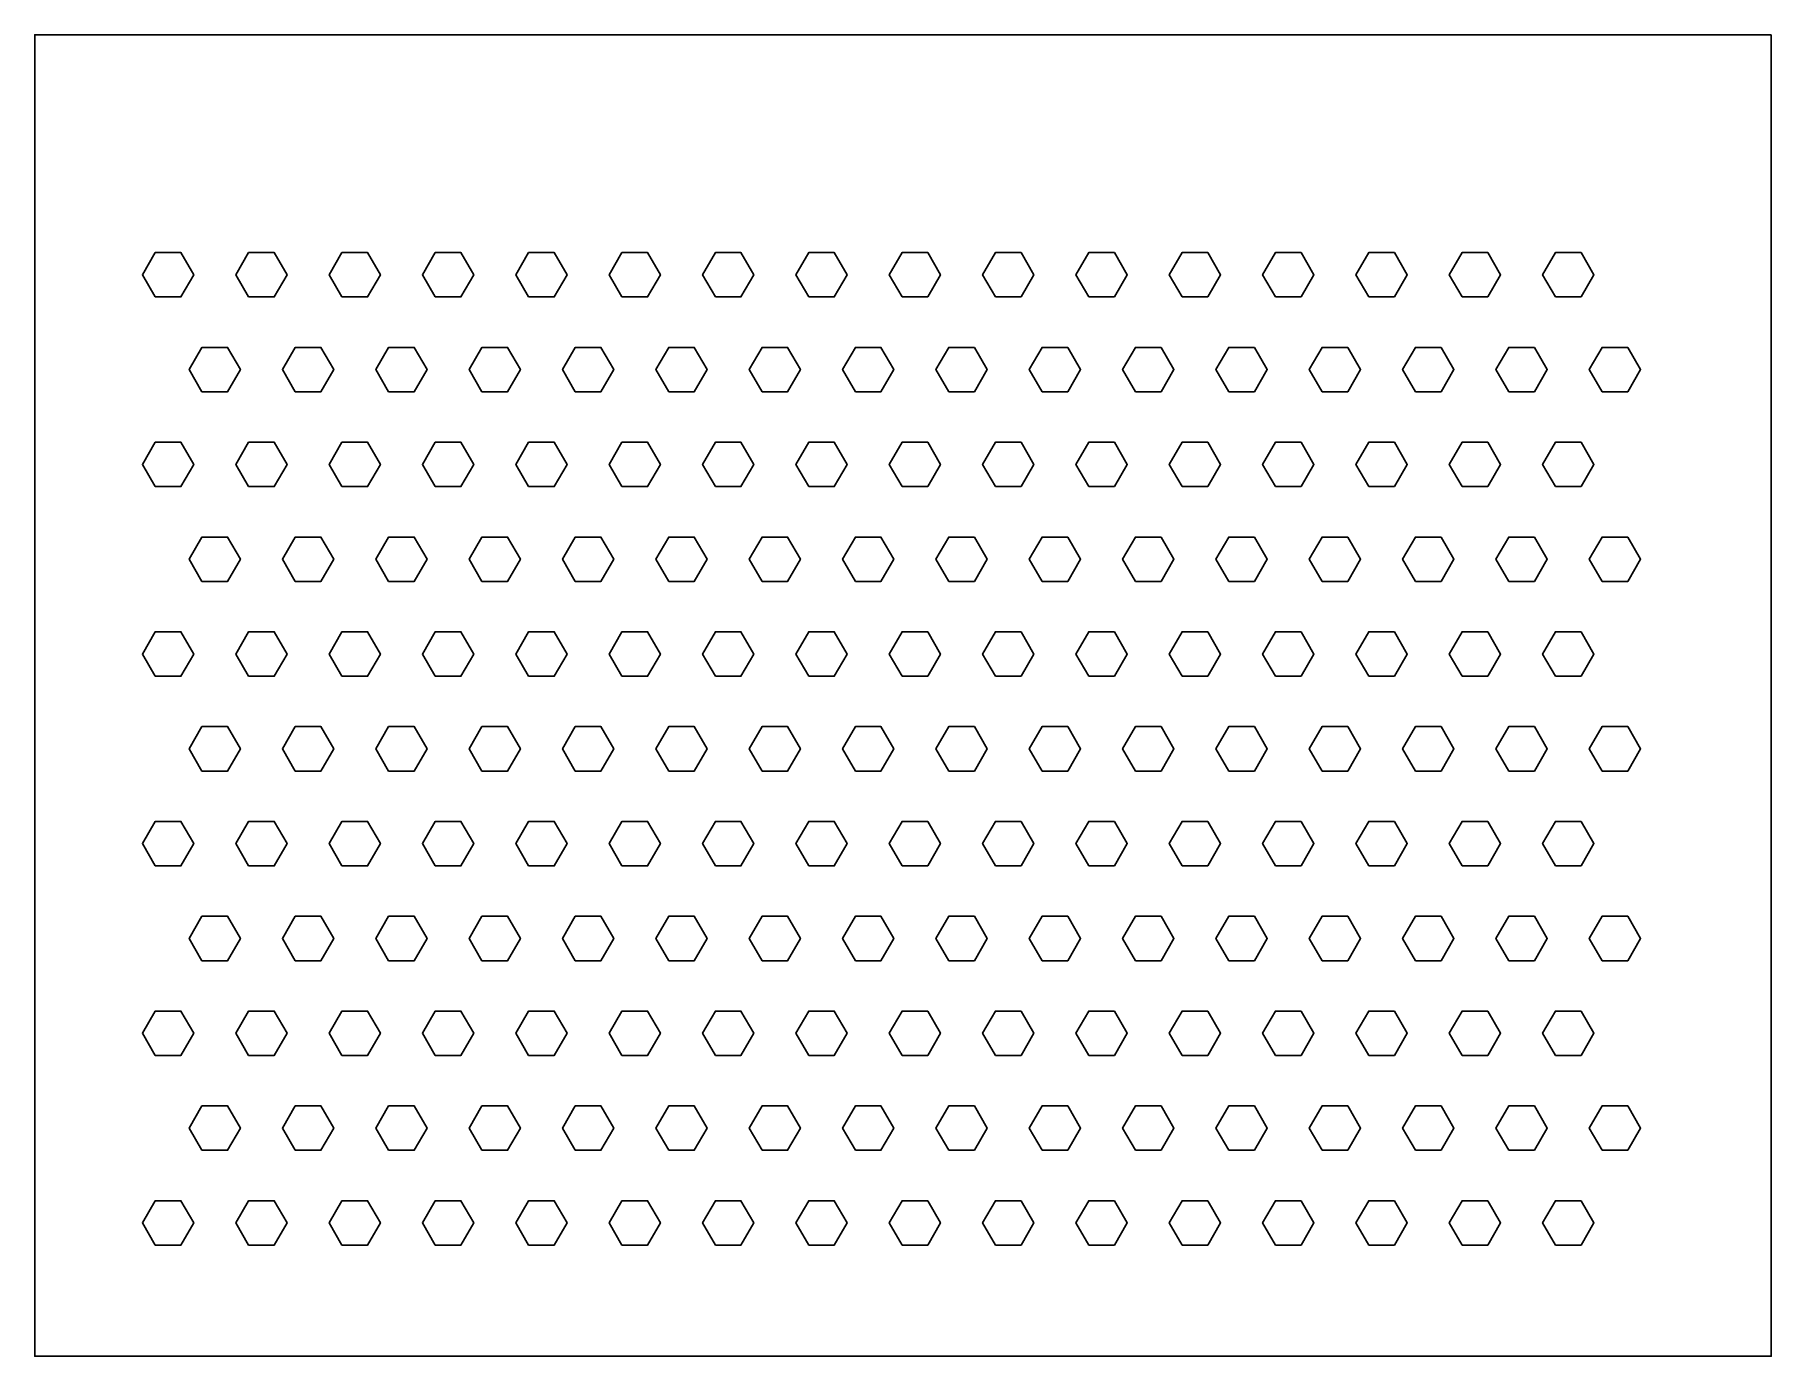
# Model space of a CAD drawing. Extents: x 0 to 117, y 0 to 89.
import ezdxf

# ---------------------------------------------------------------- set-up
doc = ezdxf.new("R2010")
doc.units = 0
doc.layers.get('0').update_dxf_attribs({"linetype": 'CONTINUOUS'})

msp = doc.modelspace()

# ---------------------------------------------------------------- linework, layer by layer
for points in [[(117.2, 89.2), (0, 89.2), (0, 0), (117.2, 0)], [(8.135, 71.5018), (7.27, 73), (8.135, 74.4982), (9.865, 74.4982), (10.73, 73), (9.865, 71.5018)], [(14.435, 71.5018), (13.57, 73), (14.435, 74.4982), (16.165, 74.4982), (17.03, 73), (16.165, 71.5018)], [(20.735, 71.5018), (19.87, 73), (20.735, 74.4982), (22.465, 74.4982), (23.33, 73), (22.465, 71.5018)], [(27.035, 71.5018), (26.17, 73), (27.035, 74.4982), (28.765, 74.4982), (29.63, 73), (28.765, 71.5018)], [(33.335, 71.5018), (32.47, 73), (33.335, 74.4982), (35.065, 74.4982), (35.93, 73), (35.065, 71.5018)], [(39.635, 71.5018), (38.77, 73), (39.635, 74.4982), (41.365, 74.4982), (42.23, 73), (41.365, 71.5018)], [(45.935, 71.5018), (45.07, 73), (45.935, 74.4982), (47.665, 74.4982), (48.53, 73), (47.665, 71.5018)], [(52.235, 71.5018), (51.37, 73), (52.235, 74.4982), (53.965, 74.4982), (54.83, 73), (53.965, 71.5018)], [(58.535, 71.5018), (57.67, 73), (58.535, 74.4982), (60.265, 74.4982), (61.13, 73), (60.265, 71.5018)], [(64.835, 71.5018), (63.97, 73), (64.835, 74.4982), (66.565, 74.4982), (67.43, 73), (66.565, 71.5018)], [(71.135, 71.5018), (70.27, 73), (71.135, 74.4982), (72.865, 74.4982), (73.73, 73), (72.865, 71.5018)], [(77.435, 71.5018), (76.57, 73), (77.435, 74.4982), (79.165, 74.4982), (80.03, 73), (79.165, 71.5018)], [(83.735, 71.5018), (82.87, 73), (83.735, 74.4982), (85.465, 74.4982), (86.33, 73), (85.465, 71.5018)], [(90.035, 71.5018), (89.17, 73), (90.035, 74.4982), (91.765, 74.4982), (92.63, 73), (91.765, 71.5018)], [(96.335, 71.5018), (95.47, 73), (96.335, 74.4982), (98.065, 74.4982), (98.93, 73), (98.065, 71.5018)], [(102.635, 71.5018), (101.77, 73), (102.635, 74.4982), (104.365, 74.4982), (105.23, 73), (104.365, 71.5018)], [(11.285, 65.1018), (10.42, 66.6), (11.285, 68.0982), (13.015, 68.0982), (13.88, 66.6), (13.015, 65.1018)], [(17.585, 65.1018), (16.72, 66.6), (17.585, 68.0982), (19.315, 68.0982), (20.18, 66.6), (19.315, 65.1018)], [(23.885, 65.1018), (23.02, 66.6), (23.885, 68.0982), (25.615, 68.0982), (26.48, 66.6), (25.615, 65.1018)], [(30.185, 65.1018), (29.32, 66.6), (30.185, 68.0982), (31.915, 68.0982), (32.78, 66.6), (31.915, 65.1018)], [(36.485, 65.1018), (35.62, 66.6), (36.485, 68.0982), (38.215, 68.0982), (39.08, 66.6), (38.215, 65.1018)], [(42.785, 65.1018), (41.92, 66.6), (42.785, 68.0982), (44.515, 68.0982), (45.38, 66.6), (44.515, 65.1018)], [(49.085, 65.1018), (48.22, 66.6), (49.085, 68.0982), (50.815, 68.0982), (51.68, 66.6), (50.815, 65.1018)], [(55.385, 65.1018), (54.52, 66.6), (55.385, 68.0982), (57.115, 68.0982), (57.98, 66.6), (57.115, 65.1018)], [(61.685, 65.1018), (60.82, 66.6), (61.685, 68.0982), (63.415, 68.0982), (64.28, 66.6), (63.415, 65.1018)], [(67.985, 65.1018), (67.12, 66.6), (67.985, 68.0982), (69.715, 68.0982), (70.58, 66.6), (69.715, 65.1018)], [(74.285, 65.1018), (73.42, 66.6), (74.285, 68.0982), (76.015, 68.0982), (76.88, 66.6), (76.015, 65.1018)], [(80.585, 65.1018), (79.72, 66.6), (80.585, 68.0982), (82.315, 68.0982), (83.18, 66.6), (82.315, 65.1018)], [(86.885, 65.1018), (86.02, 66.6), (86.885, 68.0982), (88.615, 68.0982), (89.48, 66.6), (88.615, 65.1018)], [(93.185, 65.1018), (92.32, 66.6), (93.185, 68.0982), (94.915, 68.0982), (95.78, 66.6), (94.915, 65.1018)], [(99.485, 65.1018), (98.62, 66.6), (99.485, 68.0982), (101.215, 68.0982), (102.08, 66.6), (101.215, 65.1018)], [(105.785, 65.1018), (104.92, 66.6), (105.785, 68.0982), (107.515, 68.0982), (108.38, 66.6), (107.515, 65.1018)], [(8.135, 58.7018), (7.27, 60.2), (8.135, 61.6982), (9.865, 61.6982), (10.73, 60.2), (9.865, 58.7018)], [(14.435, 58.7018), (13.57, 60.2), (14.435, 61.6982), (16.165, 61.6982), (17.03, 60.2), (16.165, 58.7018)], [(20.735, 58.7018), (19.87, 60.2), (20.735, 61.6982), (22.465, 61.6982), (23.33, 60.2), (22.465, 58.7018)], [(27.035, 58.7018), (26.17, 60.2), (27.035, 61.6982), (28.765, 61.6982), (29.63, 60.2), (28.765, 58.7018)], [(33.335, 58.7018), (32.47, 60.2), (33.335, 61.6982), (35.065, 61.6982), (35.93, 60.2), (35.065, 58.7018)], [(39.635, 58.7018), (38.77, 60.2), (39.635, 61.6982), (41.365, 61.6982), (42.23, 60.2), (41.365, 58.7018)], [(45.935, 58.7018), (45.07, 60.2), (45.935, 61.6982), (47.665, 61.6982), (48.53, 60.2), (47.665, 58.7018)], [(52.235, 58.7018), (51.37, 60.2), (52.235, 61.6982), (53.965, 61.6982), (54.83, 60.2), (53.965, 58.7018)], [(58.535, 58.7018), (57.67, 60.2), (58.535, 61.6982), (60.265, 61.6982), (61.13, 60.2), (60.265, 58.7018)], [(64.835, 58.7018), (63.97, 60.2), (64.835, 61.6982), (66.565, 61.6982), (67.43, 60.2), (66.565, 58.7018)], [(71.135, 58.7018), (70.27, 60.2), (71.135, 61.6982), (72.865, 61.6982), (73.73, 60.2), (72.865, 58.7018)], [(77.435, 58.7018), (76.57, 60.2), (77.435, 61.6982), (79.165, 61.6982), (80.03, 60.2), (79.165, 58.7018)], [(83.735, 58.7018), (82.87, 60.2), (83.735, 61.6982), (85.465, 61.6982), (86.33, 60.2), (85.465, 58.7018)], [(90.035, 58.7018), (89.17, 60.2), (90.035, 61.6982), (91.765, 61.6982), (92.63, 60.2), (91.765, 58.7018)], [(96.335, 58.7018), (95.47, 60.2), (96.335, 61.6982), (98.065, 61.6982), (98.93, 60.2), (98.065, 58.7018)], [(102.635, 58.7018), (101.77, 60.2), (102.635, 61.6982), (104.365, 61.6982), (105.23, 60.2), (104.365, 58.7018)], [(11.285, 52.3018), (10.42, 53.8), (11.285, 55.2982), (13.015, 55.2982), (13.88, 53.8), (13.015, 52.3018)], [(17.585, 52.3018), (16.72, 53.8), (17.585, 55.2982), (19.315, 55.2982), (20.18, 53.8), (19.315, 52.3018)], [(23.885, 52.3018), (23.02, 53.8), (23.885, 55.2982), (25.615, 55.2982), (26.48, 53.8), (25.615, 52.3018)], [(30.185, 52.3018), (29.32, 53.8), (30.185, 55.2982), (31.915, 55.2982), (32.78, 53.8), (31.915, 52.3018)], [(36.485, 52.3018), (35.62, 53.8), (36.485, 55.2982), (38.215, 55.2982), (39.08, 53.8), (38.215, 52.3018)], [(42.785, 52.3018), (41.92, 53.8), (42.785, 55.2982), (44.515, 55.2982), (45.38, 53.8), (44.515, 52.3018)], [(49.085, 52.3018), (48.22, 53.8), (49.085, 55.2982), (50.815, 55.2982), (51.68, 53.8), (50.815, 52.3018)], [(55.385, 52.3018), (54.52, 53.8), (55.385, 55.2982), (57.115, 55.2982), (57.98, 53.8), (57.115, 52.3018)], [(61.685, 52.3018), (60.82, 53.8), (61.685, 55.2982), (63.415, 55.2982), (64.28, 53.8), (63.415, 52.3018)], [(67.985, 52.3018), (67.12, 53.8), (67.985, 55.2982), (69.715, 55.2982), (70.58, 53.8), (69.715, 52.3018)], [(74.285, 52.3018), (73.42, 53.8), (74.285, 55.2982), (76.015, 55.2982), (76.88, 53.8), (76.015, 52.3018)], [(80.585, 52.3018), (79.72, 53.8), (80.585, 55.2982), (82.315, 55.2982), (83.18, 53.8), (82.315, 52.3018)], [(86.885, 52.3018), (86.02, 53.8), (86.885, 55.2982), (88.615, 55.2982), (89.48, 53.8), (88.615, 52.3018)], [(93.185, 52.3018), (92.32, 53.8), (93.185, 55.2982), (94.915, 55.2982), (95.78, 53.8), (94.915, 52.3018)], [(99.485, 52.3018), (98.62, 53.8), (99.485, 55.2982), (101.215, 55.2982), (102.08, 53.8), (101.215, 52.3018)], [(105.785, 52.3018), (104.92, 53.8), (105.785, 55.2982), (107.515, 55.2982), (108.38, 53.8), (107.515, 52.3018)], [(8.135, 45.9018), (7.27, 47.4), (8.135, 48.8982), (9.865, 48.8982), (10.73, 47.4), (9.865, 45.9018)], [(14.435, 45.9018), (13.57, 47.4), (14.435, 48.8982), (16.165, 48.8982), (17.03, 47.4), (16.165, 45.9018)], [(20.735, 45.9018), (19.87, 47.4), (20.735, 48.8982), (22.465, 48.8982), (23.33, 47.4), (22.465, 45.9018)], [(27.035, 45.9018), (26.17, 47.4), (27.035, 48.8982), (28.765, 48.8982), (29.63, 47.4), (28.765, 45.9018)], [(33.335, 45.9018), (32.47, 47.4), (33.335, 48.8982), (35.065, 48.8982), (35.93, 47.4), (35.065, 45.9018)], [(39.635, 45.9018), (38.77, 47.4), (39.635, 48.8982), (41.365, 48.8982), (42.23, 47.4), (41.365, 45.9018)], [(45.935, 45.9018), (45.07, 47.4), (45.935, 48.8982), (47.665, 48.8982), (48.53, 47.4), (47.665, 45.9018)], [(52.235, 45.9018), (51.37, 47.4), (52.235, 48.8982), (53.965, 48.8982), (54.83, 47.4), (53.965, 45.9018)], [(58.535, 45.9018), (57.67, 47.4), (58.535, 48.8982), (60.265, 48.8982), (61.13, 47.4), (60.265, 45.9018)], [(64.835, 45.9018), (63.97, 47.4), (64.835, 48.8982), (66.565, 48.8982), (67.43, 47.4), (66.565, 45.9018)], [(71.135, 45.9018), (70.27, 47.4), (71.135, 48.8982), (72.865, 48.8982), (73.73, 47.4), (72.865, 45.9018)], [(77.435, 45.9018), (76.57, 47.4), (77.435, 48.8982), (79.165, 48.8982), (80.03, 47.4), (79.165, 45.9018)], [(83.735, 45.9018), (82.87, 47.4), (83.735, 48.8982), (85.465, 48.8982), (86.33, 47.4), (85.465, 45.9018)], [(90.035, 45.9018), (89.17, 47.4), (90.035, 48.8982), (91.765, 48.8982), (92.63, 47.4), (91.765, 45.9018)], [(96.335, 45.9018), (95.47, 47.4), (96.335, 48.8982), (98.065, 48.8982), (98.93, 47.4), (98.065, 45.9018)], [(102.635, 45.9018), (101.77, 47.4), (102.635, 48.8982), (104.365, 48.8982), (105.23, 47.4), (104.365, 45.9018)], [(11.285, 39.5018), (10.42, 41), (11.285, 42.4982), (13.015, 42.4982), (13.88, 41), (13.015, 39.5018)], [(17.585, 39.5018), (16.72, 41), (17.585, 42.4982), (19.315, 42.4982), (20.18, 41), (19.315, 39.5018)], [(23.885, 39.5018), (23.02, 41), (23.885, 42.4982), (25.615, 42.4982), (26.48, 41), (25.615, 39.5018)], [(30.185, 39.5018), (29.32, 41), (30.185, 42.4982), (31.915, 42.4982), (32.78, 41), (31.915, 39.5018)], [(36.485, 39.5018), (35.62, 41), (36.485, 42.4982), (38.215, 42.4982), (39.08, 41), (38.215, 39.5018)], [(42.785, 39.5018), (41.92, 41), (42.785, 42.4982), (44.515, 42.4982), (45.38, 41), (44.515, 39.5018)], [(49.085, 39.5018), (48.22, 41), (49.085, 42.4982), (50.815, 42.4982), (51.68, 41), (50.815, 39.5018)], [(55.385, 39.5018), (54.52, 41), (55.385, 42.4982), (57.115, 42.4982), (57.98, 41), (57.115, 39.5018)], [(61.685, 39.5018), (60.82, 41), (61.685, 42.4982), (63.415, 42.4982), (64.28, 41), (63.415, 39.5018)], [(67.985, 39.5018), (67.12, 41), (67.985, 42.4982), (69.715, 42.4982), (70.58, 41), (69.715, 39.5018)], [(74.285, 39.5018), (73.42, 41), (74.285, 42.4982), (76.015, 42.4982), (76.88, 41), (76.015, 39.5018)], [(80.585, 39.5018), (79.72, 41), (80.585, 42.4982), (82.315, 42.4982), (83.18, 41), (82.315, 39.5018)], [(86.885, 39.5018), (86.02, 41), (86.885, 42.4982), (88.615, 42.4982), (89.48, 41), (88.615, 39.5018)], [(93.185, 39.5018), (92.32, 41), (93.185, 42.4982), (94.915, 42.4982), (95.78, 41), (94.915, 39.5018)], [(99.485, 39.5018), (98.62, 41), (99.485, 42.4982), (101.215, 42.4982), (102.08, 41), (101.215, 39.5018)], [(105.785, 39.5018), (104.92, 41), (105.785, 42.4982), (107.515, 42.4982), (108.38, 41), (107.515, 39.5018)], [(8.135, 33.1018), (7.27, 34.6), (8.135, 36.0982), (9.865, 36.0982), (10.73, 34.6), (9.865, 33.1018)], [(14.435, 33.1018), (13.57, 34.6), (14.435, 36.0982), (16.165, 36.0982), (17.03, 34.6), (16.165, 33.1018)], [(20.735, 33.1018), (19.87, 34.6), (20.735, 36.0982), (22.465, 36.0982), (23.33, 34.6), (22.465, 33.1018)], [(27.035, 33.1018), (26.17, 34.6), (27.035, 36.0982), (28.765, 36.0982), (29.63, 34.6), (28.765, 33.1018)], [(33.335, 33.1018), (32.47, 34.6), (33.335, 36.0982), (35.065, 36.0982), (35.93, 34.6), (35.065, 33.1018)], [(39.635, 33.1018), (38.77, 34.6), (39.635, 36.0982), (41.365, 36.0982), (42.23, 34.6), (41.365, 33.1018)], [(45.935, 33.1018), (45.07, 34.6), (45.935, 36.0982), (47.665, 36.0982), (48.53, 34.6), (47.665, 33.1018)], [(52.235, 33.1018), (51.37, 34.6), (52.235, 36.0982), (53.965, 36.0982), (54.83, 34.6), (53.965, 33.1018)], [(58.535, 33.1018), (57.67, 34.6), (58.535, 36.0982), (60.265, 36.0982), (61.13, 34.6), (60.265, 33.1018)], [(64.835, 33.1018), (63.97, 34.6), (64.835, 36.0982), (66.565, 36.0982), (67.43, 34.6), (66.565, 33.1018)], [(71.135, 33.1018), (70.27, 34.6), (71.135, 36.0982), (72.865, 36.0982), (73.73, 34.6), (72.865, 33.1018)], [(77.435, 33.1018), (76.57, 34.6), (77.435, 36.0982), (79.165, 36.0982), (80.03, 34.6), (79.165, 33.1018)], [(83.735, 33.1018), (82.87, 34.6), (83.735, 36.0982), (85.465, 36.0982), (86.33, 34.6), (85.465, 33.1018)], [(90.035, 33.1018), (89.17, 34.6), (90.035, 36.0982), (91.765, 36.0982), (92.63, 34.6), (91.765, 33.1018)], [(96.335, 33.1018), (95.47, 34.6), (96.335, 36.0982), (98.065, 36.0982), (98.93, 34.6), (98.065, 33.1018)], [(102.635, 33.1018), (101.77, 34.6), (102.635, 36.0982), (104.365, 36.0982), (105.23, 34.6), (104.365, 33.1018)], [(11.285, 26.7018), (10.42, 28.2), (11.285, 29.6982), (13.015, 29.6982), (13.88, 28.2), (13.015, 26.7018)], [(17.585, 26.7018), (16.72, 28.2), (17.585, 29.6982), (19.315, 29.6982), (20.18, 28.2), (19.315, 26.7018)], [(23.885, 26.7018), (23.02, 28.2), (23.885, 29.6982), (25.615, 29.6982), (26.48, 28.2), (25.615, 26.7018)], [(30.185, 26.7018), (29.32, 28.2), (30.185, 29.6982), (31.915, 29.6982), (32.78, 28.2), (31.915, 26.7018)], [(36.485, 26.7018), (35.62, 28.2), (36.485, 29.6982), (38.215, 29.6982), (39.08, 28.2), (38.215, 26.7018)], [(42.785, 26.7018), (41.92, 28.2), (42.785, 29.6982), (44.515, 29.6982), (45.38, 28.2), (44.515, 26.7018)], [(49.085, 26.7018), (48.22, 28.2), (49.085, 29.6982), (50.815, 29.6982), (51.68, 28.2), (50.815, 26.7018)], [(55.385, 26.7018), (54.52, 28.2), (55.385, 29.6982), (57.115, 29.6982), (57.98, 28.2), (57.115, 26.7018)], [(61.685, 26.7018), (60.82, 28.2), (61.685, 29.6982), (63.415, 29.6982), (64.28, 28.2), (63.415, 26.7018)], [(67.985, 26.7018), (67.12, 28.2), (67.985, 29.6982), (69.715, 29.6982), (70.58, 28.2), (69.715, 26.7018)], [(74.285, 26.7018), (73.42, 28.2), (74.285, 29.6982), (76.015, 29.6982), (76.88, 28.2), (76.015, 26.7018)], [(80.585, 26.7018), (79.72, 28.2), (80.585, 29.6982), (82.315, 29.6982), (83.18, 28.2), (82.315, 26.7018)], [(86.885, 26.7018), (86.02, 28.2), (86.885, 29.6982), (88.615, 29.6982), (89.48, 28.2), (88.615, 26.7018)], [(93.185, 26.7018), (92.32, 28.2), (93.185, 29.6982), (94.915, 29.6982), (95.78, 28.2), (94.915, 26.7018)], [(99.485, 26.7018), (98.62, 28.2), (99.485, 29.6982), (101.215, 29.6982), (102.08, 28.2), (101.215, 26.7018)], [(105.785, 26.7018), (104.92, 28.2), (105.785, 29.6982), (107.515, 29.6982), (108.38, 28.2), (107.515, 26.7018)], [(8.135, 20.3018), (7.27, 21.8), (8.135, 23.2982), (9.865, 23.2982), (10.73, 21.8), (9.865, 20.3018)], [(14.435, 20.3018), (13.57, 21.8), (14.435, 23.2982), (16.165, 23.2982), (17.03, 21.8), (16.165, 20.3018)], [(20.735, 20.3018), (19.87, 21.8), (20.735, 23.2982), (22.465, 23.2982), (23.33, 21.8), (22.465, 20.3018)], [(27.035, 20.3018), (26.17, 21.8), (27.035, 23.2982), (28.765, 23.2982), (29.63, 21.8), (28.765, 20.3018)], [(33.335, 20.3018), (32.47, 21.8), (33.335, 23.2982), (35.065, 23.2982), (35.93, 21.8), (35.065, 20.3018)], [(39.635, 20.3018), (38.77, 21.8), (39.635, 23.2982), (41.365, 23.2982), (42.23, 21.8), (41.365, 20.3018)], [(45.935, 20.3018), (45.07, 21.8), (45.935, 23.2982), (47.665, 23.2982), (48.53, 21.8), (47.665, 20.3018)], [(52.235, 20.3018), (51.37, 21.8), (52.235, 23.2982), (53.965, 23.2982), (54.83, 21.8), (53.965, 20.3018)], [(58.535, 20.3018), (57.67, 21.8), (58.535, 23.2982), (60.265, 23.2982), (61.13, 21.8), (60.265, 20.3018)], [(64.835, 20.3018), (63.97, 21.8), (64.835, 23.2982), (66.565, 23.2982), (67.43, 21.8), (66.565, 20.3018)], [(71.135, 20.3018), (70.27, 21.8), (71.135, 23.2982), (72.865, 23.2982), (73.73, 21.8), (72.865, 20.3018)], [(77.435, 20.3018), (76.57, 21.8), (77.435, 23.2982), (79.165, 23.2982), (80.03, 21.8), (79.165, 20.3018)], [(83.735, 20.3018), (82.87, 21.8), (83.735, 23.2982), (85.465, 23.2982), (86.33, 21.8), (85.465, 20.3018)], [(90.035, 20.3018), (89.17, 21.8), (90.035, 23.2982), (91.765, 23.2982), (92.63, 21.8), (91.765, 20.3018)], [(96.335, 20.3018), (95.47, 21.8), (96.335, 23.2982), (98.065, 23.2982), (98.93, 21.8), (98.065, 20.3018)], [(102.635, 20.3018), (101.77, 21.8), (102.635, 23.2982), (104.365, 23.2982), (105.23, 21.8), (104.365, 20.3018)], [(11.285, 13.9018), (10.42, 15.4), (11.285, 16.8982), (13.015, 16.8982), (13.88, 15.4), (13.015, 13.9018)], [(17.585, 13.9018), (16.72, 15.4), (17.585, 16.8982), (19.315, 16.8982), (20.18, 15.4), (19.315, 13.9018)], [(23.885, 13.9018), (23.02, 15.4), (23.885, 16.8982), (25.615, 16.8982), (26.48, 15.4), (25.615, 13.9018)], [(30.185, 13.9018), (29.32, 15.4), (30.185, 16.8982), (31.915, 16.8982), (32.78, 15.4), (31.915, 13.9018)], [(36.485, 13.9018), (35.62, 15.4), (36.485, 16.8982), (38.215, 16.8982), (39.08, 15.4), (38.215, 13.9018)], [(42.785, 13.9018), (41.92, 15.4), (42.785, 16.8982), (44.515, 16.8982), (45.38, 15.4), (44.515, 13.9018)], [(49.085, 13.9018), (48.22, 15.4), (49.085, 16.8982), (50.815, 16.8982), (51.68, 15.4), (50.815, 13.9018)], [(55.385, 13.9018), (54.52, 15.4), (55.385, 16.8982), (57.115, 16.8982), (57.98, 15.4), (57.115, 13.9018)], [(61.685, 13.9018), (60.82, 15.4), (61.685, 16.8982), (63.415, 16.8982), (64.28, 15.4), (63.415, 13.9018)], [(67.985, 13.9018), (67.12, 15.4), (67.985, 16.8982), (69.715, 16.8982), (70.58, 15.4), (69.715, 13.9018)], [(74.285, 13.9018), (73.42, 15.4), (74.285, 16.8982), (76.015, 16.8982), (76.88, 15.4), (76.015, 13.9018)], [(80.585, 13.9018), (79.72, 15.4), (80.585, 16.8982), (82.315, 16.8982), (83.18, 15.4), (82.315, 13.9018)], [(86.885, 13.9018), (86.02, 15.4), (86.885, 16.8982), (88.615, 16.8982), (89.48, 15.4), (88.615, 13.9018)], [(93.185, 13.9018), (92.32, 15.4), (93.185, 16.8982), (94.915, 16.8982), (95.78, 15.4), (94.915, 13.9018)], [(99.485, 13.9018), (98.62, 15.4), (99.485, 16.8982), (101.215, 16.8982), (102.08, 15.4), (101.215, 13.9018)], [(105.785, 13.9018), (104.92, 15.4), (105.785, 16.8982), (107.515, 16.8982), (108.38, 15.4), (107.515, 13.9018)], [(8.135, 7.5018), (7.27, 9), (8.135, 10.4982), (9.865, 10.4982), (10.73, 9), (9.865, 7.5018)], [(14.435, 7.5018), (13.57, 9), (14.435, 10.4982), (16.165, 10.4982), (17.03, 9), (16.165, 7.5018)], [(20.735, 7.5018), (19.87, 9), (20.735, 10.4982), (22.465, 10.4982), (23.33, 9), (22.465, 7.5018)], [(27.035, 7.5018), (26.17, 9), (27.035, 10.4982), (28.765, 10.4982), (29.63, 9), (28.765, 7.5018)], [(33.335, 7.5018), (32.47, 9), (33.335, 10.4982), (35.065, 10.4982), (35.93, 9), (35.065, 7.5018)], [(39.635, 7.5018), (38.77, 9), (39.635, 10.4982), (41.365, 10.4982), (42.23, 9), (41.365, 7.5018)], [(45.935, 7.5018), (45.07, 9), (45.935, 10.4982), (47.665, 10.4982), (48.53, 9), (47.665, 7.5018)], [(52.235, 7.5018), (51.37, 9), (52.235, 10.4982), (53.965, 10.4982), (54.83, 9), (53.965, 7.5018)], [(58.535, 7.5018), (57.67, 9), (58.535, 10.4982), (60.265, 10.4982), (61.13, 9), (60.265, 7.5018)], [(64.835, 7.5018), (63.97, 9), (64.835, 10.4982), (66.565, 10.4982), (67.43, 9), (66.565, 7.5018)], [(71.135, 7.5018), (70.27, 9), (71.135, 10.4982), (72.865, 10.4982), (73.73, 9), (72.865, 7.5018)], [(77.435, 7.5018), (76.57, 9), (77.435, 10.4982), (79.165, 10.4982), (80.03, 9), (79.165, 7.5018)], [(83.735, 7.5018), (82.87, 9), (83.735, 10.4982), (85.465, 10.4982), (86.33, 9), (85.465, 7.5018)], [(90.035, 7.5018), (89.17, 9), (90.035, 10.4982), (91.765, 10.4982), (92.63, 9), (91.765, 7.5018)], [(96.335, 7.5018), (95.47, 9), (96.335, 10.4982), (98.065, 10.4982), (98.93, 9), (98.065, 7.5018)], [(102.635, 7.5018), (101.77, 9), (102.635, 10.4982), (104.365, 10.4982), (105.23, 9), (104.365, 7.5018)]]:
    msp.add_lwpolyline(points, close=True)

doc.saveas('drawing.dxf')
